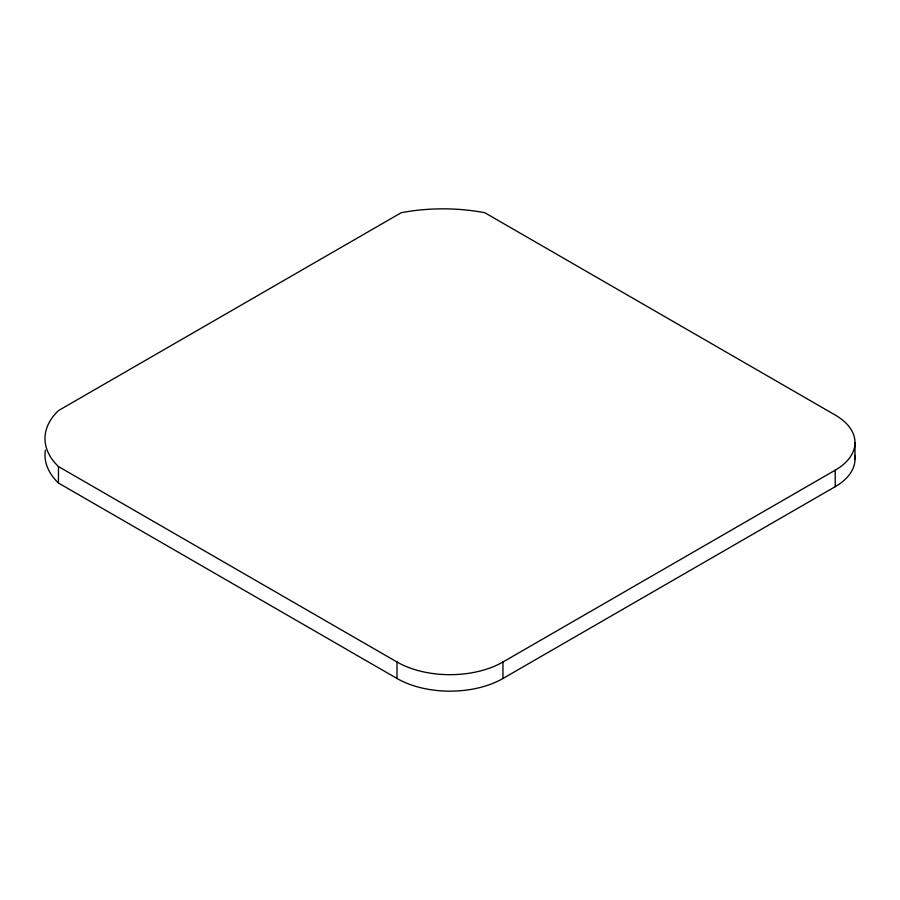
<?xml version="1.0" encoding="UTF-8"?>
<svg xmlns="http://www.w3.org/2000/svg" width="900" height="900" viewBox="0 0 900 900"><rect width="100%" height="100%" fill="white"/><g stroke="black" fill="none" stroke-linecap="round" stroke-linejoin="round"><path stroke-width="1.35" d="M58.455 466.549L397.012 662.006A74.914 43.256 0 0 0 502.954 662.006L835.222 470.183A67.545 38.992 0 0 0 835.222 415.035L484.808 212.726A133.211 76.905 0 0 0 401.197 212.726L58.455 410.603A93.926 54.225 0 0 0 58.455 466.549L58.455 483.03L397.012 678.488A74.914 43.256 0 0 0 502.954 678.488L835.222 486.664A67.545 38.992 0 0 0 854.674 455.265M855 442.609L855 459.09M835.222 470.183L835.222 486.664M502.954 662.006L502.954 678.488M397.012 662.006L397.012 678.488M58.455 483.03A93.926 54.225 0 0 1 45.383 450.169"/></g></svg>
